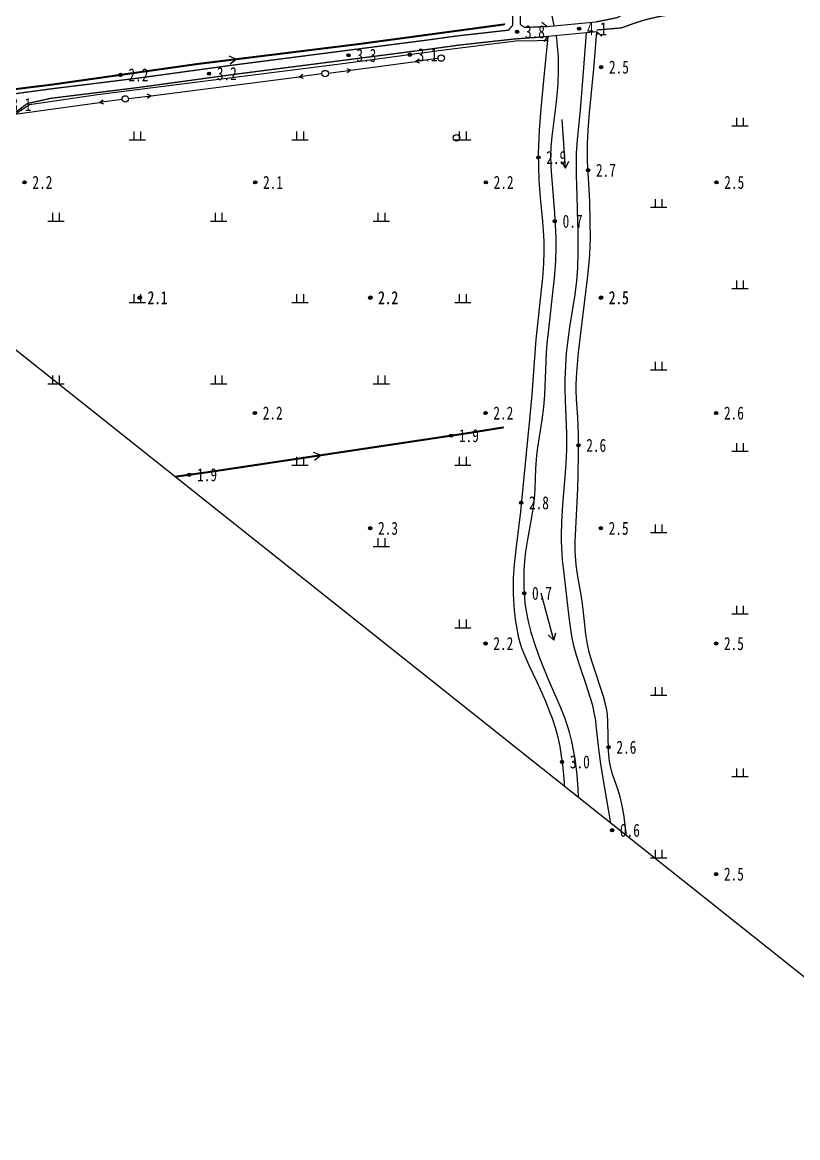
# Model space of a CAD drawing. Header units: metres. Extents: x 494039 to 619385, y 3351420 to 3402703.
# Drawn here: x 580710.4 to 580948.6, y 3397068.8 to 3397411.6 of the extents above; entities that cross this region are included whole.
import ezdxf
from ezdxf.enums import TextEntityAlignment as Align

# ---------------------------------------------------------------- set-up
doc = ezdxf.new("R2010")
doc.units = ezdxf.units.M
doc.linetypes.add('4410a', pattern=[0])
doc.linetypes.add('8521', pattern=[0])
for name, color, linetype in [('210100', 130, 'Continuous'), ('220200', 130, 'Continuous'), ('261301', 141, 'Continuous'), ('430300', 8, 'Continuous'), ('440100', 8, 'Continuous'), ('510301', 8, 'Continuous'), ('541200', 8, 'Continuous'), ('720100', 8, 'Continuous'), ('760201', 8, '8521'), ('810302', 8, 'Continuous'), ('范围线', 8, 'Continuous')]:
    doc.layers.add(name, color=color, linetype=linetype)

# ---------------------------------------------------------------- blocks, each defined once
blk = doc.blocks.new('gc170')
at = {"linetype": 'Continuous'}
blk.add_circle((0, 0), 0.5, dxfattribs=at)
blk = doc.blocks.new('gu')
at = {"flags": 128}
for points in [[(3.75, 0), (-3.75, 0)], [(2.71, -0.6), (3.75, 0), (3.75, 0), (2.71, 0.6)]]:
    blk.add_lwpolyline(points, dxfattribs=at)
blk = doc.blocks.new('p_point')
for radius in [0.25, 0.2, 0.15, 0.1, 0.05]:
    blk.add_circle((0, 0), radius)
blk.add_point((0, 0))
blk = doc.blocks.new('vm')
at = {"linetype": 'Continuous'}
for p, q in [((1.25, 0), (-1.25, 0)), ((-0.5, 0), (-0.5, 1.3)), ((0.5, 1.3), (0.5, 0))]:
    blk.add_line(p, q, dxfattribs=at)
blk = doc.blocks.new('gc013b')
at = {"linetype": 'Continuous'}
blk.add_line((0.5, 0), (4, 0), dxfattribs=at)
at = {"linetype": 'Continuous', "flags": 128}
blk.add_lwpolyline([(3.39, 0.35), (4, 0), (3.39, -0.35)], dxfattribs=at)
blk = doc.blocks.new('1-3&1-4')
at = {"layer": '210100', "color": 141, "linetype": 'Continuous', "flags": 128}
for points in [[(580873.8214, 3397410.5087), (580872.8611, 3397415.1171)], [(580874.3888, 3397407.5252), (580875.024, 3397401.0034), (580875.0101, 3397396.9242), (580874.8966, 3397392.8503), (580874.6406, 3397389.2466), (580874.4271, 3397387.195), (580873.0834, 3397376.5434), (580872.7919, 3397373.2629), (580872.687, 3397370.6558), (580872.7428, 3397367.6592), (580872.844, 3397365.8023), (580873.8623, 3397352.9399), (580874.2173, 3397347.3692), (580874.2992, 3397345.2267), (580874.3296, 3397342.2267), (580874.19, 3397338.3807), (580873.8614, 3397334.0233), (580873.589, 3397331.2062), (580872.107, 3397318.2136), (580871.5637, 3397312.8026), (580871.3596, 3397310.0912), (580871.2189, 3397307.3542), (580870.8368, 3397297.0786), (580870.5452, 3397293.3262), (580870.0295, 3397289.4497), (580868.6559, 3397280.9238), (580868.3705, 3397278.562), (580868.099, 3397274.5328), (580867.8754, 3397268.383), (580867.7675, 3397266.5163), (580867.435, 3397263.2163), (580866.8522, 3397259.4823), (580865.6114, 3397252.7091), (580865.0194, 3397248.9683), (580864.7052, 3397246.1189), (580864.5119, 3397243.0656), (580864.4578, 3397241.2297), (580864.4772, 3397237.8641), (580864.6436, 3397234.8134), (580864.8266, 3397232.9916), (580865.0769, 3397231.2243), (580865.592, 3397228.496), (580865.9194, 3397227.0507), (580866.6694, 3397224.1832), (580867.9498, 3397220.1077), (580869.3025, 3397216.3411), (580870.1238, 3397214.2059), (580871.8633, 3397209.954), (580875.7089, 3397201.0644), (580876.9229, 3397197.9711), (580877.9695, 3397194.8455), (580878.3799, 3397193.4173), (580879.1043, 3397190.5315), (580879.7581, 3397187.3731), (580880.0141, 3397185.9072), (580880.3384, 3397183.7048), (580880.7068, 3397180.2865), (580881.0249, 3397175.8769), (580881.1391, 3397173.4995)], [(580891.2294, 3397165.4706), (580888.7828, 3397179.8322), (580888.0653, 3397184.3871), (580887.4077, 3397189.1755), (580886.735, 3397195.6017), (580886.5573, 3397197.0157), (580886.2289, 3397199.0151), (580885.6324, 3397201.625), (580884.8973, 3397204.2063), (580883.6388, 3397208.046), (580881.7267, 3397213.5735), (580880.6322, 3397216.9931), (580879.816, 3397220.0157), (580879.2168, 3397222.9182), (580878.66, 3397226.5036), (580878.3694, 3397228.7993), (580876.628, 3397244.0014), (580876.3749, 3397246.4406), (580876.0957, 3397250.1006), (580876.0182, 3397252.2087), (580876.0088, 3397253.9557), (580876.1333, 3397258.0355), (580876.4795, 3397263.2858), (580877.2891, 3397273.2101), (580877.4852, 3397276.1299), (580877.6597, 3397280.2179), (580877.6434, 3397285.2779), (580877.2762, 3397295.3517), (580877.1946, 3397299.0849), (580877.2038, 3397301.7971), (580877.3431, 3397306.0047), (580877.6221, 3397309.9694), (580877.9829, 3397313.2437), (580878.6523, 3397317.8744), (580880.2341, 3397327.9606), (580880.7336, 3397332.1771), (580881.0098, 3397336.1426), (580881.1527, 3397340.8446), (580881.1497, 3397347.0052), (580881.0736, 3397350.6858), (580880.7045, 3397361.5491), (580880.6361, 3397364.4708), (580880.6291, 3397369.0585), (580880.7005, 3397371.4137), (580880.9675, 3397375.4895), (580881.8545, 3397384.721), (580882.6021, 3397393.7258), (580883.6813, 3397408.4239)]]:
    blk.add_lwpolyline(points, dxfattribs=at)
at = {"layer": '220200', "color": 141, "linetype": 'Continuous', "const_width": 0.6, "flags": 128}
for points in [[(580622.0649, 3397379.6445), (580651.0271, 3397383.4886), (580691.1445, 3397388.9791), (580719.4569, 3397392.4716), (580764.0251, 3397398.7896), (580813.8537, 3397404.9495), (580858.6761, 3397411.0116)], [(580757.3929, 3397271.9642), (580768.302, 3397273.4831), (580847.731, 3397285.4211), (580858.3273, 3397287.1344)]]:
    blk.add_lwpolyline(points, dxfattribs=at)
at = {"layer": '430300', "color": 8, "linetype": 'Continuous'}
for p, q in [((580871.5448, 3397410.2885), (580870.001, 3397411.56)), ((580871.8359, 3397407.2783), (580870.5644, 3397405.7345)), ((580886.9162, 3397408.7367), (580888.46, 3397407.4652))]:
    blk.add_line(p, q, dxfattribs=at)
at = {"layer": '430300', "color": 8, "linetype": 'Continuous', "flags": 128}
for points in [[(580871.5448, 3397410.2885), (580886.6251, 3397411.747)], [(580886.9162, 3397408.7367), (580871.8359, 3397407.2783)]]:
    blk.add_lwpolyline(points, dxfattribs=at)
at = {"layer": '440100', "color": 8, "linetype": 'Continuous', "const_width": 0.4, "flags": 128}
for points in [[(580886.8648, 3397409.2685), (580894.4652, 3397409.9034), (580898.705, 3397411.438), (580901.0594, 3397412.1787), (580902.5534, 3397412.591), (580905.1629, 3397413.1983), (580906.8652, 3397413.538), (580912.2297, 3397414.4484), (580929.0077, 3397416.8613), (580953.8556, 3397419.7918), (580983.0342, 3397423.9949), (581017.4746, 3397427.8927), (581075.133, 3397435.4109), (581106.7029, 3397439.3275), (581124.7916, 3397440.548), (581134.2574, 3397440.7489)], [(580863.2941, 3397417.2493), (580863.4332, 3397410.9022)], [(580863.4332, 3397410.9022), (580864.7306, 3397410.0533), (580871.5448, 3397410.2885)], [(580626.8036, 3397375.874), (580643.8086, 3397378.1826), (580670.2978, 3397381.612), (580693.239, 3397384.3835), (580698.5212, 3397382.6779), (580708.5957, 3397384.2347), (580711.907, 3397386.663), (580719.2127, 3397388.2726), (580746.085, 3397391.5922), (580774.946, 3397395.5514), (580835.0072, 3397403.2991), (580844.2739, 3397404.5864), (580861.4585, 3397406.4857), (580871.8359, 3397407.2783)]]:
    blk.add_lwpolyline(points, dxfattribs=at)
at = {"layer": '440100', "color": 8, "linetype": '4410a', "const_width": 0.4, "flags": 128}
for points in [[(580859.7392, 3397409.209), (580861.0633, 3397410.7329), (580860.9701, 3397417.1655)], [(580886.6251, 3397411.747), (580893.1684, 3397413.0469), (580895.7444, 3397414.5061)], [(580623.6895, 3397378.3518), (580643.4308, 3397381.0319), (580669.9409, 3397384.4641), (580718.7262, 3397391.1087), (580745.7135, 3397394.4425), (580774.5668, 3397398.4006), (580834.6256, 3397406.148), (580843.9182, 3397407.4389), (580859.7392, 3397409.209)]]:
    blk.add_lwpolyline(points, dxfattribs=at)
at = {"layer": '541200', "color": 8, "linetype": 'Continuous'}
for p, q in [((580811.3481, 3397396.9244), (580831.1781, 3397399.5766)), ((580749.9628, 3397389.0738), (580795.4825, 3397394.8558)), ((580700.5689, 3397382.3947), (580734.1004, 3397386.9815))]:
    blk.add_line(p, q, dxfattribs=at)
at = {"layer": '760201', "color": 8, "linetype": '8521', "flags": 128}
for points in [[(580871.7128, 3397406.0388), (580868.5513, 3397405.9203), (580862.049, 3397405.8304), (580838.3031, 3397402.8071), (580808.0423, 3397398.8074), (580733.4653, 3397389.3726), (580712.5995, 3397386.2594), (580708.4533, 3397383.6412), (580698.4446, 3397381.9804), (580693.8003, 3397383.2192), (580686.0814, 3397382.6506), (580649.3129, 3397377.9793), (580627.8642, 3397375.0301)], [(580871.8359, 3397407.2783), (580870.6885, 3397395.8972), (580869.696, 3397385.1807), (580869.2028, 3397378.4756), (580869.0599, 3397375.7905), (580868.9228, 3397371.4802), (580868.9305, 3397367.2162), (580869.106, 3397363.1333), (580869.5293, 3397357.7629), (580870.1972, 3397350.4466), (580870.5147, 3397346.0595), (580870.6062, 3397344.1103), (580870.6558, 3397341.1873), (580870.5306, 3397337.3934), (580870.2044, 3397333.1267), (580869.9199, 3397330.2825), (580868.7345, 3397319.8519), (580868.1763, 3397314.1101), (580866.9161, 3397297.2549), (580866.2272, 3397289.5472), (580865.1599, 3397279.2132), (580863.4139, 3397261.2681), (580861.9897, 3397249.5762), (580861.5014, 3397244.977), (580861.2242, 3397240.87), (580861.1757, 3397239.2111), (580861.1898, 3397235.8891), (580861.3475, 3397232.5654), (580861.4831, 3397230.9043), (580861.9006, 3397227.4435), (580862.3788, 3397224.677), (580862.671, 3397223.3068), (580863.2488, 3397221.0507), (580863.8834, 3397219.0557), (580864.7358, 3397216.8593), (580865.9964, 3397214.0587), (580868.487, 3397208.9367), (580869.6382, 3397206.4498), (580871.125, 3397202.9805), (580872.4951, 3397199.4685), (580873.1307, 3397197.6973), (580874.0648, 3397194.841), (580874.8716, 3397191.9535), (580875.5075, 3397189.0651), (580875.9899, 3397186.1657), (580876.4426, 3397182.5101), (580876.6549, 3397180.3057), (580876.8597, 3397177.7276), (580876.9106, 3397176.8641)], [(580895.9857, 3397161.6861), (580895.7277, 3397164.1287), (580895.1824, 3397168.1108), (580894.6119, 3397171.2675), (580894.0581, 3397173.607), (580893.4528, 3397175.6111), (580891.6438, 3397180.849), (580891.1528, 3397182.614), (580890.8003, 3397184.461), (580890.5833, 3397186.4547), (580890.5024, 3397187.7961), (580890.3272, 3397196.5857), (580890.1381, 3397198.9274), (580889.9645, 3397200.158), (580889.5801, 3397202.0382), (580888.952, 3397204.3619), (580885.3223, 3397215.3021), (580884.548, 3397218.0491), (580883.9959, 3397220.4529), (580883.5035, 3397223.5301), (580882.7086, 3397231.2368), (580882.4175, 3397233.6242), (580882.1023, 3397235.6349), (580881.0679, 3397241.2871), (580880.5376, 3397244.9215), (580880.3305, 3397247.6389), (580880.2793, 3397249.0743), (580880.2778, 3397252.1224), (580880.341, 3397254.0437), (580880.8969, 3397264.283), (580881.0523, 3397268.2588), (580881.1823, 3397272.5975), (580881.2835, 3397278.9717), (580881.2302, 3397284.8505), (580881.1493, 3397287.563), (580881.0229, 3397290.2223), (580880.6632, 3397295.7909), (580880.5639, 3397298.5756), (580880.5763, 3397300.4272), (580880.7467, 3397303.9498), (580881.3105, 3397310.1337), (580884.0672, 3397332.8521), (580884.3671, 3397335.6804), (580884.7355, 3397340.1308), (580884.8659, 3397343.0343), (580884.9075, 3397345.1297), (580884.8872, 3397350.3738), (580884.7026, 3397356.6679), (580884.0571, 3397368.9046), (580884.0159, 3397372.3483), (580884.0509, 3397374.3613), (580884.2311, 3397378.4558), (580884.6403, 3397383.7764), (580885.9409, 3397397.2908), (580886.9162, 3397408.7367)]]:
    blk.add_lwpolyline(points, dxfattribs=at)
at = {"layer": '范围线', "color": 8, "flags": 128}
blk.add_lwpolyline([(580974.9971, 3398172.2884), (580158.1729, 3397748.7629), (583102.2681, 3395406.1495), (589376.9328, 3392493.3034), (594318.9563, 3392016.403), (594002.9657, 3392059.9931), (593709.5027, 3392110.274), (593489.39, 3392154.2585), (593446.55, 3392164.1073), (593184.0367, 3392224.4585), (592856.0894, 3392311.9807), (592630.9821, 3392379.424), (592345.2786, 3392474.0542), (592112.8421, 3392558.6278), (591835.9381, 3392668.5492), (591571.4074, 3392783.2499), (591303.4331, 3392909.9936), (591275.2655, 3392923.316), (591065.2798, 3393031.2284), (591019.813, 3393054.5939), (590886.2864, 3393127.1825), (590776.1303, 3393189.2284), (589711.9005, 3393302.4152), (583546.9224, 3396125.8295)], close=True, dxfattribs=at)
at = {"layer": '261301', "color": 141, "linetype": 'Continuous', "xscale": 2, "yscale": 2}
for p, rotation in [((580768.6698, 3397399.3638, 2.2162), 7.047380880109126), ((580876.7581, 3397374.2975, 0.7536), 273.7878824032639), ((580794.6299, 3397277.4465, 2.0076), 8.559989459254497), ((580871.7057, 3397228.9466, 0.7536), 285.0866101232437)]:
    blk.add_blockref('gu', p, dxfattribs=dict(at, rotation=rotation))
at = {"layer": '510301', "color": 8, "linetype": 'Continuous', "xscale": 2, "yscale": 2}
for p in [(580839.1075, 3397400.6371, 3.0155), (580803.4187, 3397395.8639, 2.8607), (580742.0266, 3397388.0657, 2.6821), (580843.7989, 3397376.1365, 3.017)]:
    blk.add_blockref('gc170', p, dxfattribs=at)
at = {"layer": '541200', "color": 8, "linetype": 'Continuous', "xscale": 2, "yscale": 2}
for p, rotation in [((580839.1075, 3397400.6371), 187.6178191613224), ((580803.4187, 3397395.8639), 187.2391059231834), ((580803.4187, 3397395.8639), 7.617819161322464), ((580742.0266, 3397388.0657), 187.7891205522372), ((580742.0266, 3397388.0657), 7.239105923183423)]:
    blk.add_blockref('gc013b', p, dxfattribs=dict(at, rotation=rotation))
for p in [(580839.1075, 3397400.6371), (580803.4187, 3397395.8639), (580742.0266, 3397388.0657)]:
    blk.add_blockref('gc170', p, dxfattribs=at)
at = {"layer": '720100', "color": 8, "linetype": 'Continuous', "xscale": 2, "yscale": 2, "zscale": 2}
for p in [(580862.4105, 3397408.7116, 3.7728), (580881.4403, 3397409.6601, 4.0759), (580829.4348, 3397401.6349, 3.1335), (580810.6124, 3397401.4843, 3.2575), (580740.5717, 3397395.4648, 2.1641), (580767.7449, 3397395.8453, 3.2092), (580888.225, 3397397.8614, 2.4527), (580868.9567, 3397370.0688, 2.8994), (580884.2279, 3397366.1485, 2.6853), (580711.0879, 3397362.4336, 2.1593), (580781.9427, 3397362.4337, 2.1446), (580852.7975, 3397362.4339, 2.1928), (580923.6523, 3397362.434, 2.5378), (580873.9838, 3397350.4837, 0.7258), (580746.4214, 3397326.9661, 2.1488), (580746.5153, 3397327.0063, 2.1471), (580817.2762, 3397326.9662, 2.1597), (580817.37, 3397327.0064, 2.1621), (580888.131, 3397326.9663, 2.4631), (580888.2248, 3397327.0066, 2.4611), (580781.8487, 3397291.5387, 2.1754), (580852.7035, 3397291.5389, 2.1622), (580923.5583, 3397291.539, 2.5565), (580842.1416, 3397284.5821, 1.9345), (580881.2392, 3397281.6073, 2.6185), (580761.684, 3397272.5617, 1.9), (580863.6462, 3397263.9532, 2.767), (580817.2761, 3397256.1114, 2.2734), (580888.1309, 3397256.1115, 2.52), (580864.584, 3397236.1407, 0.6739), (580852.7034, 3397220.6841, 2.2443), (580923.5582, 3397220.6842, 2.4989), (580890.5093, 3397188.8121, 2.6081), (580876.1967, 3397184.3177, 2.9588), (580891.6001, 3397163.2943, 0.6219), (580923.558, 3397149.8294, 2.4729)]:
    blk.add_blockref('p_point', p, dxfattribs=at)
at = {"layer": '810302', "color": 8, "linetype": 'Continuous', "xscale": 2, "yscale": 2}
for p in [(580930.9006, 3397379.688), (580745.7245, 3397375.4274), (580795.7245, 3397375.4274), (580845.7245, 3397375.4274), (580905.9006, 3397354.688), (580720.7245, 3397350.4274), (580770.7245, 3397350.4274), (580820.7245, 3397350.4274), (580930.9006, 3397329.688), (580745.7245, 3397325.4274), (580795.7245, 3397325.4274), (580845.7245, 3397325.4274), (580905.9006, 3397304.688), (580720.7245, 3397300.4274), (580770.7245, 3397300.4274), (580820.7245, 3397300.4274), (580930.9006, 3397279.688), (580795.7245, 3397275.4274), (580845.7245, 3397275.4274), (580905.9006, 3397254.688), (580820.7245, 3397250.4274), (580930.9006, 3397229.688), (580845.7245, 3397225.4274), (580905.9006, 3397204.688), (580930.9006, 3397179.688), (580905.9006, 3397154.688)]:
    blk.add_blockref('vm', p, dxfattribs=at)
at = {"layer": '720100', "color": 8, "width": 0.75}
for s, p in [('3.8', (580864.8105, 3397408.7116, 3.7728)), ('4.1', (580883.8403, 3397409.6601, 4.0759)), ('3.3', (580813.0124, 3397401.4843, 3.2575)), ('3.1', (580831.8348, 3397401.6349, 3.1335)), ('2.5', (580890.625, 3397397.8614, 2.4527)), ('2.2', (580742.9717, 3397395.4648, 2.1641)), ('3.2', (580770.1449, 3397395.8453, 3.2092)), ('3.1', (580707.0162, 3397386.3908, 3.1035)), ('2.9', (580871.3567, 3397370.0688, 2.8994)), ('2.7', (580886.6279, 3397366.1485, 2.6853)), ('2.2', (580713.4879, 3397362.4336, 2.1593)), ('2.1', (580784.3427, 3397362.4337, 2.1446)), ('2.2', (580855.1975, 3397362.4339, 2.1928)), ('2.5', (580926.0523, 3397362.434, 2.5378)), ('0.7', (580876.3838, 3397350.4837, 0.7258)), ('2.1', (580748.8214, 3397326.9661, 2.1488)), ('2.1', (580748.9153, 3397327.0063, 2.1471)), ('2.2', (580819.6762, 3397326.9662, 2.1597)), ('2.2', (580819.77, 3397327.0064, 2.1621)), ('2.5', (580890.531, 3397326.9663, 2.4631)), ('2.5', (580890.6248, 3397327.0066, 2.4611)), ('2.2', (580784.2487, 3397291.5387, 2.1754)), ('2.2', (580855.1035, 3397291.5389, 2.1622)), ('2.6', (580925.9583, 3397291.539, 2.5565)), ('1.9', (580844.5416, 3397284.5821, 1.9345)), ('2.6', (580883.6392, 3397281.6073, 2.6185)), ('1.9', (580764.084, 3397272.5617, 1.9)), ('2.8', (580866.0462, 3397263.9532, 2.767)), ('2.3', (580819.6761, 3397256.1114, 2.2734)), ('2.5', (580890.5309, 3397256.1115, 2.52)), ('0.7', (580866.984, 3397236.1407, 0.6739)), ('2.2', (580855.1034, 3397220.6841, 2.2443)), ('2.5', (580925.9582, 3397220.6842, 2.4989)), ('2.6', (580892.9093, 3397188.8121, 2.6081)), ('3.0', (580878.5967, 3397184.3177, 2.9588)), ('0.6', (580894.0001, 3397163.2943, 0.6219)), ('2.5', (580925.958, 3397149.8294, 2.4729))]:
    blk.add_text(s, height=4, dxfattribs=at).set_placement(p, align=Align.MIDDLE_LEFT)

msp = doc.modelspace()

# ---------------------------------------------------------------- block references
msp.add_blockref('1-3&1-4', (0, 0))

doc.saveas('drawing.dxf')
